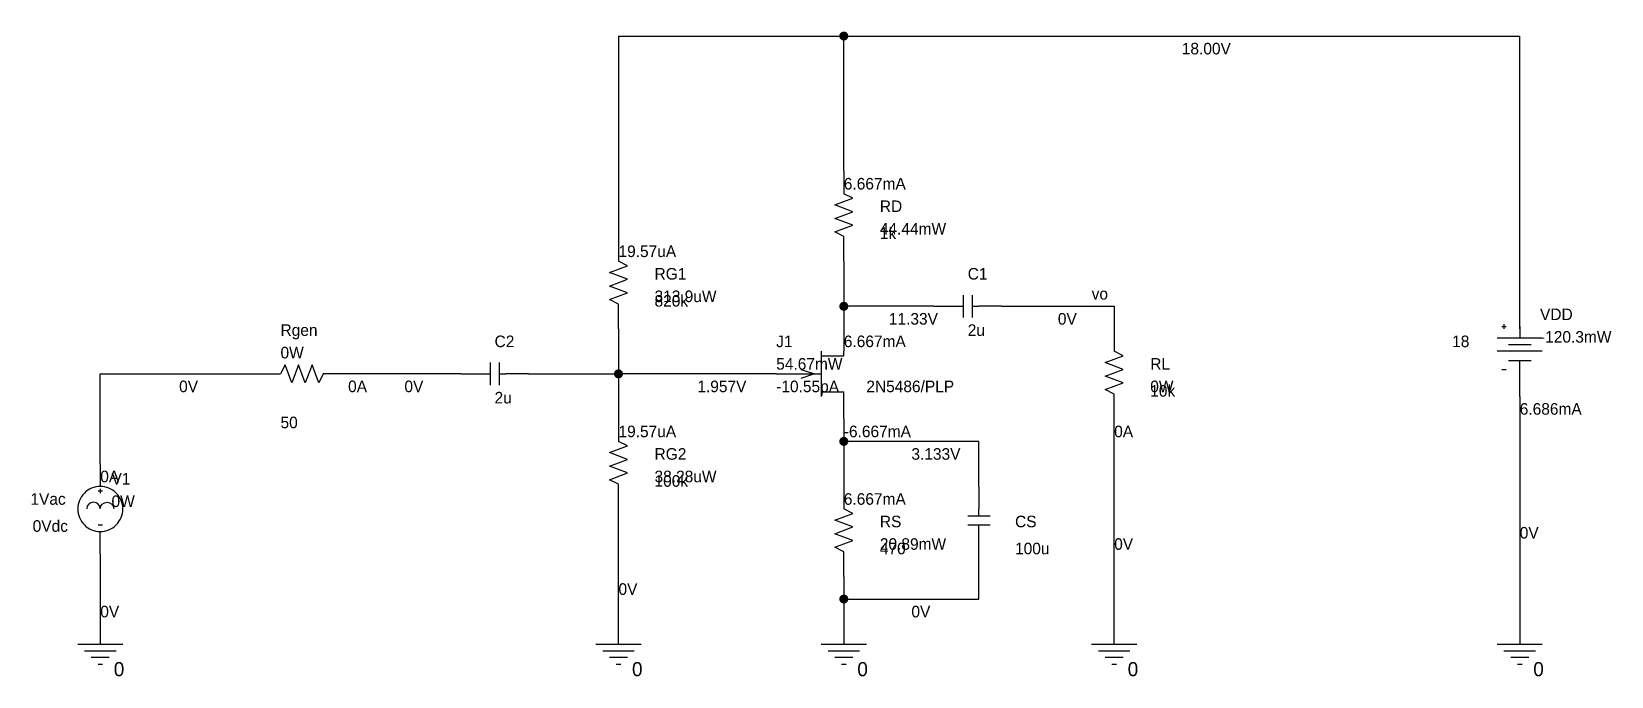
# Model space of a CAD drawing. Extents: x 1.1 to 8.11, y 3.56 to 6.42.
import ezdxf

# ---------------------------------------------------------------- set-up
doc = ezdxf.new("R2010")
doc.units = 0

msp = doc.modelspace()

# ---------------------------------------------------------------- linework, layer by layer
at = {"layer": 'PARTS'}
for p, q in [((4.7, 5.8), (4.7, 5.7)), ((3.7, 5.5), (3.7, 5.4)), ((4.7, 5.4), (4.7, 5.5)), ((3.7, 5.1), (3.7, 5.2)), ((5.1, 5.2), (5.2, 5.2)), ((5.4, 5.2), (5.3, 5.2)), ((4.7, 5.1), (4.7, 5)), ((5.9, 5.1), (5.9, 5)), ((2.1, 4.9), (2.2, 4.9)), ((2.5, 4.9), (2.4, 4.9)), ((3, 4.9), (3.1, 4.9)), ((3.3, 4.9), (3.2, 4.9)), ((4.4, 4.9), (4.5, 4.9)), ((7.7, 4.8), (7.7, 4.9)), ((4.7, 4.7), (4.7, 4.8)), ((5.9, 4.7), (5.9, 4.8)), ((3.7, 4.7), (3.7, 4.6)), ((1.4, 4.5), (1.4, 4.4)), ((3.7, 4.3), (3.7, 4.4)), ((4.7, 4.4), (4.7, 4.3)), ((5.3, 4.4), (5.3, 4.3)), ((1.4, 4.1), (1.4, 4.2)), ((5.3, 4.1), (5.3, 4.2)), ((4.7, 4), (4.7, 4.1))]:
    msp.add_line(p, q, dxfattribs=at)
for points in [[(4.66, 5.65), (4.74, 5.68)], [(4.74, 5.68), (4.7, 5.7)], [(4.74, 5.62), (4.66, 5.65)], [(4.66, 5.59), (4.74, 5.62)], [(4.74, 5.56), (4.66, 5.59)], [(4.66, 5.53), (4.74, 5.56)], [(4.7, 5.51), (4.66, 5.53)], [(4.7, 5.5), (4.7, 5.51)], [(3.74, 5.38), (3.7, 5.4)], [(3.66, 5.35), (3.74, 5.38)], [(3.74, 5.32), (3.66, 5.35)], [(3.66, 5.29), (3.74, 5.32)], [(3.74, 5.26), (3.66, 5.29)], [(3.66, 5.23), (3.74, 5.26)], [(3.7, 5.21), (3.66, 5.23)], [(3.7, 5.2), (3.7, 5.21)], [(5.2, 5.2), (5.23, 5.2)], [(5.23, 5.25), (5.23, 5.15)], [(5.27, 5.25), (5.27, 5.15)], [(5.27, 5.2), (5.3, 5.2)], [(7.7, 5.1), (7.7, 5.2)], [(7.63, 5.12), (7.63, 5.1)], [(7.6, 5.06), (7.8, 5.06)], [(7.62, 5.11), (7.64, 5.11)], [(7.7, 5.11), (7.7, 5.06)], [(4.6, 5), (4.6, 4.8)], [(4.6, 4.98), (4.7, 4.98)], [(4.7, 4.98), (4.7, 5)], [(5.86, 4.95), (5.94, 4.98)], [(5.94, 4.98), (5.9, 5)], [(7.8, 5), (7.6, 5)], [(7.65, 5.03), (7.75, 5.03)], [(2.22, 4.94), (2.2, 4.9)], [(2.25, 4.86), (2.22, 4.94)], [(2.28, 4.94), (2.25, 4.86)], [(2.31, 4.86), (2.28, 4.94)], [(2.34, 4.94), (2.31, 4.86)], [(2.37, 4.86), (2.34, 4.94)], [(3.13, 4.95), (3.13, 4.85)], [(3.17, 4.95), (3.17, 4.85)], [(4.51, 4.92), (4.57, 4.9), (4.51, 4.88)], [(5.94, 4.92), (5.86, 4.95)], [(5.86, 4.89), (5.94, 4.92)], [(7.62, 4.92), (7.64, 4.92)], [(7.65, 4.96), (7.75, 4.96)], [(7.7, 4.9), (7.7, 4.96)], [(2.39, 4.9), (2.37, 4.86)], [(2.4, 4.9), (2.39, 4.9)], [(3.1, 4.9), (3.13, 4.9)], [(3.17, 4.9), (3.2, 4.9)], [(4.5, 4.9), (4.6, 4.9)], [(5.94, 4.86), (5.86, 4.89)], [(5.86, 4.83), (5.94, 4.86)], [(4.6, 4.82), (4.7, 4.82)], [(4.7, 4.8), (4.7, 4.82)], [(5.9, 4.81), (5.86, 4.83)], [(5.9, 4.8), (5.9, 4.81)], [(3.66, 4.55), (3.74, 4.58)], [(3.74, 4.58), (3.7, 4.6)], [(3.74, 4.52), (3.66, 4.55)], [(3.66, 4.49), (3.74, 4.52)], [(3.74, 4.46), (3.66, 4.49)], [(3.66, 4.43), (3.74, 4.46)], [(3.7, 4.41), (3.66, 4.43)], [(1.39, 4.38), (1.41, 4.38)], [(1.4, 4.39), (1.4, 4.37)], [(3.7, 4.4), (3.7, 4.41)], [(4.66, 4.25), (4.74, 4.28)], [(4.74, 4.28), (4.7, 4.3)], [(5.3, 4.27), (5.3, 4.3)], [(1.39, 4.23), (1.41, 4.23)], [(4.74, 4.22), (4.66, 4.25)], [(4.66, 4.19), (4.74, 4.22)], [(5.25, 4.27), (5.35, 4.27)], [(5.25, 4.23), (5.35, 4.23)], [(5.3, 4.2), (5.3, 4.23)], [(4.74, 4.16), (4.66, 4.19)], [(4.66, 4.13), (4.74, 4.16)], [(4.7, 4.11), (4.66, 4.13)], [(4.7, 4.1), (4.7, 4.11)], [(1.3, 3.7), (1.5, 3.7)], [(1.33, 3.67), (1.47, 3.67)], [(3.6, 3.7), (3.8, 3.7)], [(3.63, 3.67), (3.77, 3.67)], [(4.6, 3.7), (4.8, 3.7)], [(4.63, 3.67), (4.77, 3.67)], [(5.8, 3.7), (6, 3.7)], [(5.83, 3.67), (5.97, 3.67)], [(7.6, 3.7), (7.8, 3.7)], [(7.63, 3.67), (7.77, 3.67)], [(1.44, 3.64), (1.36, 3.64)], [(1.39, 3.61), (1.41, 3.61)], [(3.74, 3.64), (3.66, 3.64)], [(3.69, 3.61), (3.71, 3.61)], [(4.74, 3.64), (4.66, 3.64)], [(4.69, 3.61), (4.71, 3.61)], [(5.94, 3.64), (5.86, 3.64)], [(5.89, 3.61), (5.91, 3.61)], [(7.74, 3.64), (7.66, 3.64)], [(7.69, 3.61), (7.71, 3.61)]]:
    msp.add_lwpolyline(points, dxfattribs=at)
msp.add_lwpolyline([(1.5, 4.3, 0.0985), (1.4924, 4.3383, 0.0985), (1.4707, 4.3707, 0.0985), (1.4383, 4.3924, 0.0985), (1.4, 4.4, 0.0985), (1.3617, 4.3924, 0.0985), (1.3293, 4.3707, 0.0985), (1.3076, 4.3383, 0.0985), (1.3, 4.3, 0.0985), (1.3076, 4.2617, 0.0985), (1.3293, 4.2293, 0.0985), (1.3617, 4.2076, 0.0985), (1.4, 4.2, 0.0985), (1.4383, 4.2076, 0.0985), (1.4707, 4.2293, 0.0985), (1.4924, 4.2617, 0.0985)], format="xyb", close=True, dxfattribs=at)
for points in [[(1.4, 4.3, 1), (1.34, 4.3)], [(1.4, 4.3, -1), (1.46, 4.3)]]:
    msp.add_lwpolyline(points, format="xyb", dxfattribs=at)
at = {"layer": 'WIRE'}
for points in [[(3.7, 6.4), (4.7, 6.4)], [(3.7, 6.4), (3.7, 5.5)], [(4.7, 5.8), (4.7, 6.4)], [(4.7, 6.4), (7.7, 6.4)], [(7.7, 5.2), (7.7, 6.4)], [(4.7, 5.4), (4.7, 5.2)], [(5.1, 5.2), (4.7, 5.2)], [(4.7, 5.2), (4.7, 5.1)], [(5.4, 5.2), (5.9, 5.2)], [(5.9, 5.2), (5.9, 5.1)], [(3.7, 5.1), (3.7, 4.9)], [(1.4, 4.5), (1.4, 4.9)], [(1.4, 4.9), (2.1, 4.9)], [(3, 4.9), (2.5, 4.9)], [(3.3, 4.9), (3.7, 4.9)], [(4.4, 4.9), (3.7, 4.9)], [(3.7, 4.9), (3.7, 4.7)], [(7.7, 4.8), (7.7, 3.7)], [(4.7, 4.7), (4.7, 4.6)], [(5.9, 3.7), (5.9, 4.7)], [(5.3, 4.6), (4.7, 4.6)], [(4.7, 4.6), (4.7, 4.4)], [(5.3, 4.4), (5.3, 4.6)], [(3.7, 3.7), (3.7, 4.3)], [(1.4, 4.1), (1.4, 3.7)], [(5.3, 3.9), (5.3, 4.1)], [(4.7, 4), (4.7, 3.9)], [(4.7, 3.9), (5.3, 3.9)], [(4.7, 3.9), (4.7, 3.7)]]:
    msp.add_lwpolyline(points, dxfattribs=at)
at = {"layer": 'WIRE', "const_width": 0.02}
for points in [[(4.69, 6.4, 1), (4.71, 6.4, 1)], [(4.69, 5.2, 1), (4.71, 5.2, 1)], [(3.69, 4.9, 1), (3.71, 4.9, 1)], [(4.69, 4.6, 1), (4.71, 4.6, 1)], [(4.69, 3.9, 1), (4.71, 3.9, 1)]]:
    msp.add_lwpolyline(points, format="xyb", close=True, dxfattribs=at)

# ---------------------------------------------------------------- texts
at = {"layer": 'PARTS'}
for s, p in [('6.667mA', (4.7, 5.7186)), ('19.57uA', (3.7, 5.4186)), ('6.667mA', (4.7, 5.0186)), ('0A', (2.5, 4.8186)), ('-10.55pA', (4.4, 4.8186)), ('6.686mA', (7.7, 4.7186)), ('19.57uA', (3.7, 4.6186)), ('-6.667mA', (4.7, 4.6186)), ('0A', (5.9, 4.6186)), ('0A', (1.4, 4.4186)), ('6.667mA', (4.7, 4.3186))]:
    msp.add_text(s, height=0.0514, dxfattribs=at).set_placement(p)
at = {"layer": 'PARTTEXT'}
for s, height, p in [('RD', 0.0514, (4.86, 5.6186)), ('44.44mW', 0.0514, (4.86, 5.5186)), ('1k', 0.0514, (4.86, 5.4986)), ('RG1', 0.0514, (3.86, 5.3186)), ('C1', 0.0514, (5.25, 5.3186)), ('313.9uW', 0.0514, (3.86, 5.2186)), ('820k', 0.0514, (3.86, 5.1986)), ('VDD', 0.0514, (7.79, 5.1386)), ('Rgen', 0.0514, (2.2, 5.0686)), ('2u', 0.0514, (5.25, 5.0686)), ('C2', 0.0514, (3.15, 5.0186)), ('J1', 0.0514, (4.4, 5.0186)), ('18', 0.0514, (7.4, 5.0186)), ('-120.3mW', 0.0514, (7.79, 5.0386)), ('0W', 0.0514, (2.2, 4.9686)), ('54.67mW', 0.0514, (4.4, 4.9186)), ('RL', 0.0514, (6.06, 4.9186)), ('2N5486/PLP', 0.0514, (4.8, 4.8186)), ('0W', 0.0514, (6.06, 4.8186)), ('10k', 0.0514, (6.06, 4.7986)), ('2u', 0.0514, (3.15, 4.7686)), ('50', 0.0514, (2.2, 4.6586)), ('RG2', 0.0514, (3.86, 4.5186)), ('V1', 0.0514, (1.45, 4.4086)), ('38.28uW', 0.0514, (3.86, 4.4186)), ('100k', 0.0514, (3.86, 4.3986)), ('1Vac', 0.0514, (1.09, 4.3186)), ('0W', 0.0514, (1.45, 4.3086)), ('0Vdc', 0.0514, (1.1, 4.1986)), ('RS', 0.0514, (4.86, 4.2186)), ('CS', 0.0514, (5.46, 4.2186)), ('470', 0.0514, (4.86, 4.0986)), ('20.89mW', 0.0514, (4.86, 4.1186)), ('100u', 0.0514, (5.46, 4.0986)), ('0', 0.0628, (1.46, 3.5572)), ('0', 0.0628, (3.76, 3.5572)), ('0', 0.0628, (4.76, 3.5572)), ('0', 0.0628, (5.96, 3.5572)), ('0', 0.0628, (7.76, 3.5572))]:
    msp.add_text(s, height=height, dxfattribs=at).set_placement(p)
at = {"layer": 'WIRETEXT'}
for s, p in [('18.00V', (6.2, 6.3186)), ('vo', (5.8, 5.23)), ('11.33V', (4.9, 5.1186)), ('0V', (5.65, 5.1186)), ('0V', (1.75, 4.8186)), ('0V', (2.75, 4.8186)), ('1.957V', (4.05, 4.8186)), ('3.133V', (5, 4.5186)), ('0V', (7.7, 4.1686)), ('0V', (5.9, 4.1186)), ('0V', (3.7, 3.9186)), ('0V', (1.4, 3.8186)), ('0V', (5, 3.8186))]:
    msp.add_text(s, height=0.0514, dxfattribs=at).set_placement(p)

doc.saveas('drawing.dxf')
